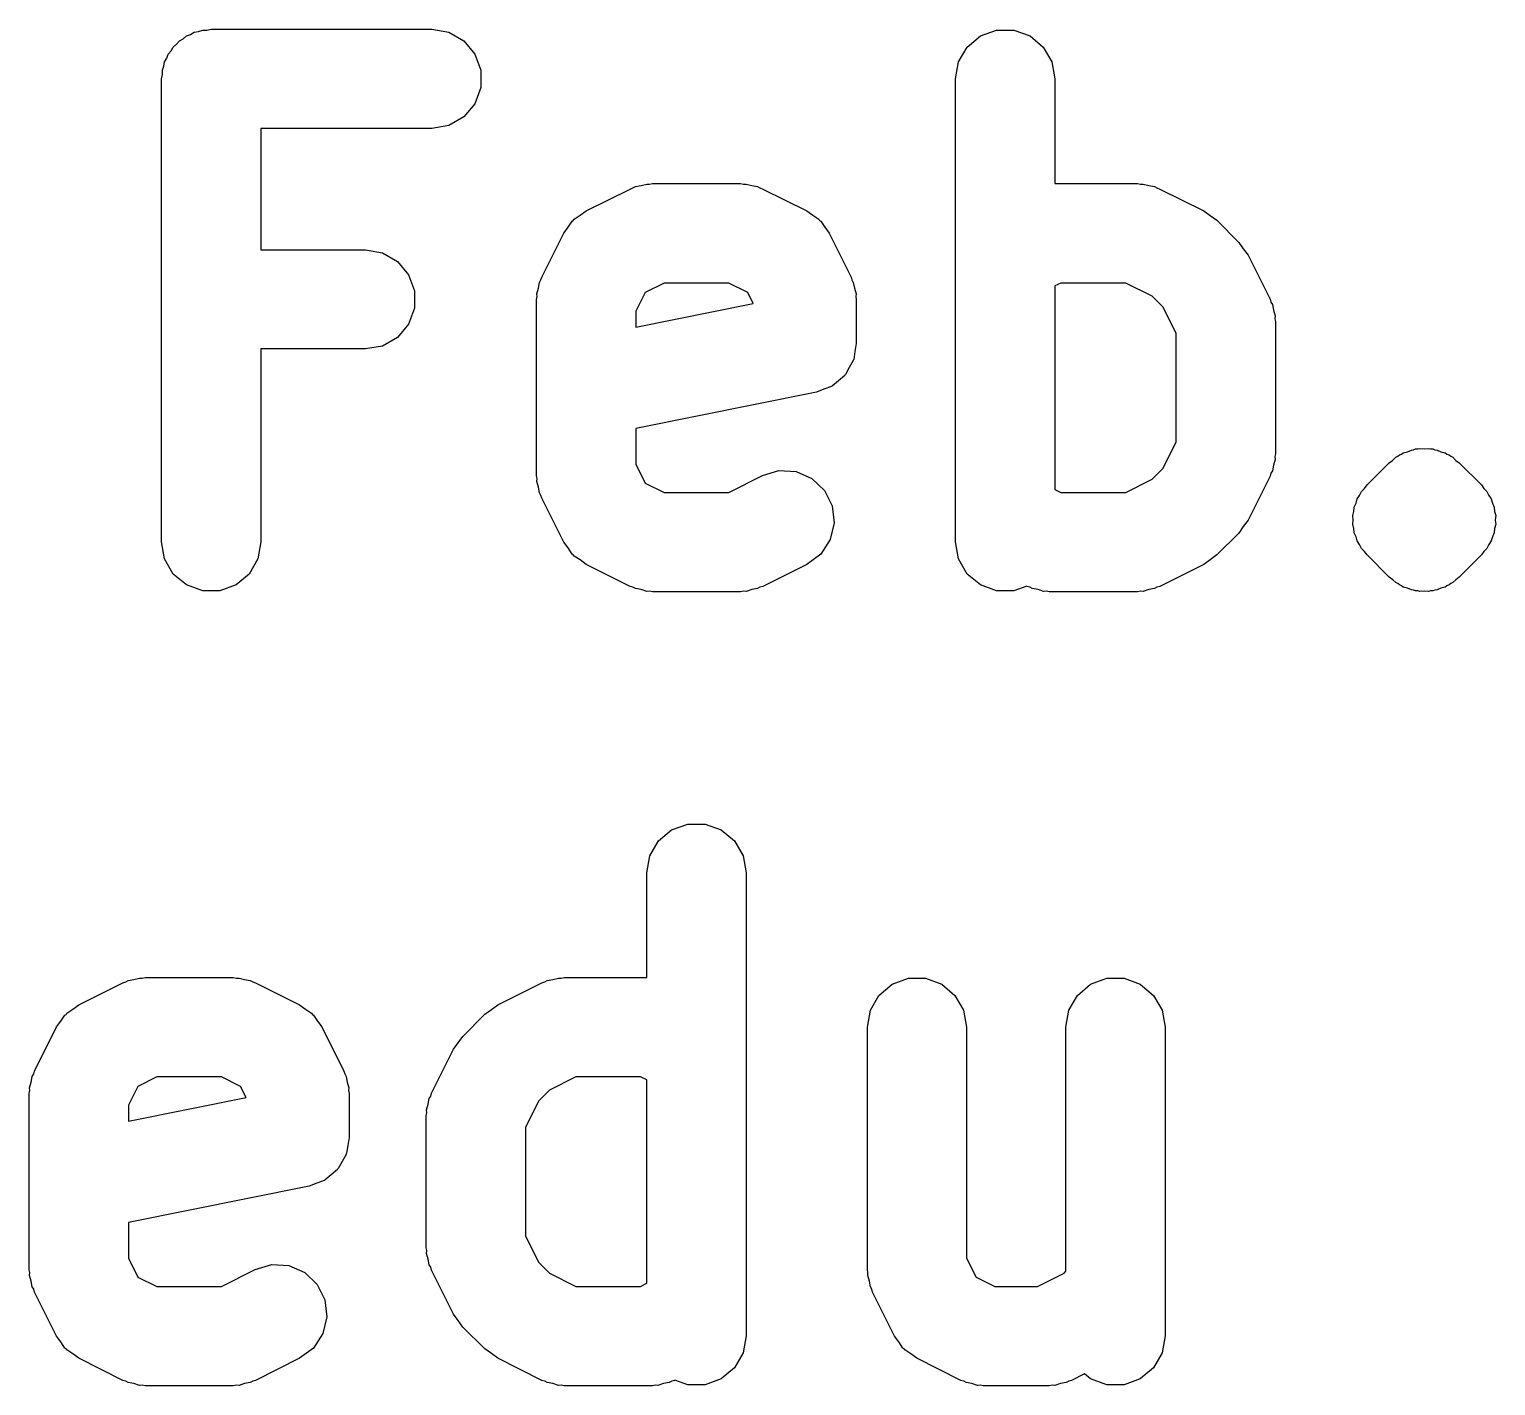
# Model space of a CAD drawing. Extents: x 25 to 346, y -457 to -16.
# Drawn here: x 87.61 to 93.24, y -437.11 to -431.91 of the extents above; entities that cross this region are included whole.
import ezdxf

# ---------------------------------------------------------------- set-up
doc = ezdxf.new("R2010")
doc.units = 0
doc.header["$MEASUREMENT"] = 0
doc.layers.add('BLACK', color=7, linetype='CONTINUOUS')

msp = doc.modelspace()

# ---------------------------------------------------------------- linework, layer by layer
at = {"layer": 'Black'}
for p, q in [((88.1742, -431.963), (88.1849, -431.95)), ((88.1849, -431.95), (88.1993, -431.942)), ((88.1993, -431.942), (88.2121, -431.931)), ((88.2121, -431.931), (88.2278, -431.926)), ((88.2278, -431.926), (88.2422, -431.917)), ((88.2422, -431.917), (88.2586, -431.914)), ((88.2586, -431.914), (88.2743, -431.909)), ((88.2743, -431.909), (88.2909, -431.909)), ((88.2909, -431.909), (88.3073, -431.906)), ((88.3073, -431.906), (89.154, -431.906)), ((89.154, -431.906), (89.2192, -431.917)), ((89.2192, -431.917), (89.2765, -431.95)), ((89.2765, -431.95), (89.319, -432.001)), ((91.2094, -431.974), (91.2601, -431.931)), ((91.2601, -431.931), (91.3223, -431.909)), ((91.3223, -431.909), (91.3884, -431.909)), ((91.3884, -431.909), (91.4506, -431.931)), ((91.4506, -431.931), (91.5013, -431.974)), ((88.1367, -432.017), (88.1424, -432.001)), ((88.1424, -432.001), (88.1531, -431.988)), ((88.1531, -431.988), (88.1614, -431.974)), ((88.1614, -431.974), (88.1742, -431.963)), ((89.319, -432.001), (89.3416, -432.063)), ((91.1763, -432.031), (91.2094, -431.974)), ((91.5013, -431.974), (91.5343, -432.031)), ((88.1197, -432.063), (88.1254, -432.048)), ((88.1197, -432.08), (88.1197, -432.063)), ((88.1254, -432.048), (88.1283, -432.031)), ((88.1283, -432.031), (88.1367, -432.017)), ((89.3416, -432.063), (89.3416, -432.129)), ((91.1648, -432.096), (91.1763, -432.031)), ((91.5343, -432.031), (91.5458, -432.096)), ((88.1168, -432.096), (88.1197, -432.08)), ((88.1168, -433.874), (88.1168, -432.096)), ((91.1648, -433.874), (91.1648, -432.096)), ((91.5458, -432.096), (91.5458, -432.498)), ((89.3416, -432.129), (89.319, -432.192)), ((89.319, -432.192), (89.2765, -432.242)), ((89.154, -432.287), (88.4978, -432.287)), ((88.4978, -432.287), (88.4978, -432.752)), ((89.2192, -432.275), (89.154, -432.287)), ((89.2765, -432.242), (89.2192, -432.275)), ((89.7461, -432.603), (89.9155, -432.519)), ((89.9155, -432.519), (89.926, -432.515)), ((89.926, -432.515), (89.9355, -432.51)), ((89.9355, -432.51), (89.9575, -432.506)), ((89.9575, -432.506), (89.9789, -432.5)), ((89.9789, -432.5), (89.9898, -432.5)), ((89.9898, -432.5), (90.0007, -432.498)), ((90.0007, -432.498), (90.3393, -432.498)), ((90.3393, -432.498), (90.3502, -432.5)), ((90.3502, -432.5), (90.3611, -432.5)), ((90.3611, -432.5), (90.3825, -432.506)), ((90.3825, -432.506), (90.4045, -432.51)), ((90.4045, -432.51), (90.414, -432.515)), ((90.414, -432.515), (90.4245, -432.519)), ((90.4245, -432.519), (90.5939, -432.603)), ((91.5458, -432.498), (91.8633, -432.498)), ((91.8633, -432.498), (91.8742, -432.5)), ((91.8742, -432.5), (91.8851, -432.5)), ((91.8851, -432.5), (91.9065, -432.506)), ((91.9065, -432.506), (91.9285, -432.51)), ((91.9285, -432.51), (91.938, -432.515)), ((91.938, -432.515), (91.9485, -432.519)), ((91.9485, -432.519), (92.1179, -432.603)), ((89.7004, -432.635), (89.7237, -432.62)), ((89.7237, -432.62), (89.7461, -432.603)), ((90.5939, -432.603), (90.6163, -432.62)), ((90.6163, -432.62), (90.6396, -432.635)), ((92.1179, -432.603), (92.1424, -432.621)), ((92.1424, -432.621), (92.1674, -432.639)), ((89.5763, -432.858), (89.6609, -432.688)), ((89.6609, -432.688), (89.6776, -432.666)), ((89.6776, -432.666), (89.693, -432.643)), ((89.693, -432.643), (89.6972, -432.64)), ((89.6972, -432.64), (89.7004, -432.635)), ((90.6396, -432.635), (90.6428, -432.64)), ((90.6428, -432.64), (90.647, -432.643)), ((90.647, -432.643), (90.6624, -432.666)), ((90.6624, -432.666), (90.6791, -432.688)), ((90.6791, -432.688), (90.7637, -432.858)), ((92.1674, -432.639), (92.252, -432.724)), ((92.252, -432.724), (92.2696, -432.749)), ((88.4978, -432.752), (88.9, -432.752)), ((88.9, -432.752), (88.9652, -432.764)), ((88.9652, -432.764), (89.0225, -432.797)), ((89.0225, -432.797), (89.065, -432.848)), ((92.2696, -432.749), (92.2877, -432.773)), ((92.2877, -432.773), (92.3724, -432.942)), ((89.065, -432.848), (89.0876, -432.91)), ((89.5731, -432.868), (89.5763, -432.858)), ((90.7637, -432.858), (90.7669, -432.868)), ((89.0876, -432.91), (89.0876, -432.976)), ((89.5574, -432.921), (89.5638, -432.9)), ((89.5638, -432.9), (89.5677, -432.878)), ((89.5677, -432.878), (89.5731, -432.868)), ((89.9733, -432.916), (89.9372, -432.988)), ((90.0456, -432.88), (89.9733, -432.916)), ((90.2944, -432.88), (90.0456, -432.88)), ((90.3667, -432.916), (90.2944, -432.88)), ((90.3884, -432.959), (90.3667, -432.916)), ((90.7669, -432.868), (90.7723, -432.878)), ((90.7723, -432.878), (90.7762, -432.9)), ((90.7762, -432.9), (90.7826, -432.921)), ((91.5696, -432.88), (91.5458, -432.891)), ((91.5458, -432.891), (91.5458, -433.672)), ((91.8184, -432.88), (91.5696, -432.88)), ((91.9198, -432.93), (91.8184, -432.88)), ((89.5562, -432.943), (89.5581, -432.932)), ((89.5562, -433.62), (89.5562, -432.943)), ((89.5581, -432.932), (89.5574, -432.921)), ((89.9372, -433.049), (90.3884, -432.959)), ((90.7826, -432.921), (90.7819, -432.932)), ((90.7819, -432.932), (90.7838, -432.943)), ((90.7838, -432.943), (90.7838, -433.112)), ((91.9608, -432.971), (91.9198, -432.93)), ((92.0115, -433.073), (91.9608, -432.971)), ((92.3724, -432.942), (92.3755, -432.953)), ((92.3755, -432.953), (92.381, -432.963)), ((92.381, -432.963), (92.3849, -432.984)), ((89.0876, -432.976), (89.065, -433.038)), ((89.9372, -432.988), (89.9372, -433.049)), ((92.3849, -432.984), (92.3913, -433.006)), ((92.3913, -433.006), (92.3906, -433.017)), ((92.3906, -433.017), (92.3925, -433.028)), ((92.3925, -433.028), (92.3925, -433.536)), ((89.065, -433.038), (89.0225, -433.089)), ((92.0115, -433.491), (92.0115, -433.073)), ((88.9, -433.133), (88.4978, -433.133)), ((88.4978, -433.133), (88.4978, -433.874)), ((88.9652, -433.122), (88.9, -433.133)), ((89.0225, -433.089), (88.9652, -433.122)), ((90.7838, -433.112), (90.7785, -433.143)), ((90.7723, -433.177), (90.7569, -433.204)), ((90.7727, -433.175), (90.7723, -433.177)), ((90.7738, -433.173), (90.7727, -433.175)), ((90.7785, -433.143), (90.7738, -433.173)), ((90.7393, -433.235), (90.7155, -433.255)), ((90.7404, -433.233), (90.7393, -433.235)), ((90.742, -433.231), (90.7404, -433.233)), ((90.7569, -433.204), (90.742, -433.231)), ((90.6307, -433.299), (89.9372, -433.438)), ((90.6595, -433.288), (90.6307, -433.299)), ((90.6886, -433.277), (90.6595, -433.288)), ((90.6903, -433.276), (90.6886, -433.277)), ((90.6923, -433.275), (90.6903, -433.276)), ((90.7155, -433.255), (90.6923, -433.275)), ((89.9372, -433.438), (89.9372, -433.575)), ((91.9608, -433.592), (92.0115, -433.491)), ((92.8766, -433.537), (92.8835, -433.532)), ((92.8835, -433.532), (92.8996, -433.528)), ((92.8996, -433.528), (92.9147, -433.521)), ((92.9147, -433.521), (92.923, -433.52)), ((92.923, -433.52), (92.9309, -433.517)), ((92.9309, -433.517), (92.9393, -433.517)), ((92.9393, -433.517), (92.9474, -433.515)), ((92.9474, -433.515), (92.964, -433.517)), ((92.964, -433.517), (92.9806, -433.515)), ((92.9806, -433.515), (92.9887, -433.517)), ((92.9887, -433.517), (92.9971, -433.517)), ((92.9971, -433.517), (93.005, -433.52)), ((93.005, -433.52), (93.0133, -433.521)), ((93.0133, -433.521), (93.0284, -433.528)), ((93.0284, -433.528), (93.0445, -433.532)), ((93.0445, -433.532), (93.0514, -433.537)), ((89.9372, -433.575), (89.9733, -433.648)), ((92.3849, -433.579), (92.381, -433.601)), ((92.3913, -433.557), (92.3849, -433.579)), ((92.3925, -433.536), (92.3906, -433.546)), ((92.3906, -433.546), (92.3913, -433.557)), ((92.7446, -433.655), (92.8293, -433.57)), ((92.8293, -433.57), (92.8429, -433.561)), ((92.8429, -433.561), (92.8547, -433.549)), ((92.8547, -433.549), (92.8623, -433.545)), ((92.8623, -433.545), (92.8688, -433.54)), ((92.8688, -433.54), (92.8766, -433.537)), ((93.0514, -433.537), (93.0593, -433.54)), ((93.0593, -433.54), (93.0657, -433.545)), ((93.0657, -433.545), (93.0733, -433.549)), ((93.0733, -433.549), (93.0851, -433.561)), ((93.0851, -433.561), (93.0987, -433.57)), ((93.0987, -433.57), (93.1834, -433.655)), ((89.5581, -433.631), (89.5562, -433.62)), ((89.5574, -433.642), (89.5581, -433.631)), ((89.5638, -433.664), (89.5574, -433.642)), ((89.9733, -433.648), (90.0456, -433.684)), ((90.2944, -433.684), (90.4235, -433.619)), ((90.4235, -433.619), (90.4869, -433.6)), ((90.4869, -433.6), (90.5529, -433.604)), ((90.5529, -433.604), (90.6136, -433.631)), ((90.6136, -433.631), (90.6617, -433.676)), ((91.8184, -433.684), (91.9198, -433.633)), ((91.9198, -433.633), (91.9608, -433.592)), ((92.3724, -433.621), (92.2877, -433.79)), ((92.3755, -433.61), (92.3724, -433.621)), ((92.381, -433.601), (92.3755, -433.61)), ((89.5677, -433.685), (89.5638, -433.664)), ((89.5731, -433.695), (89.5677, -433.685)), ((89.5763, -433.706), (89.5731, -433.695)), ((90.0456, -433.684), (90.2944, -433.684)), ((90.6617, -433.676), (90.6913, -433.735)), ((91.5458, -433.672), (91.5696, -433.684)), ((91.5696, -433.684), (91.8184, -433.684)), ((92.7067, -433.709), (92.7162, -433.696)), ((92.7162, -433.696), (92.7233, -433.68)), ((92.7233, -433.68), (92.7351, -433.669)), ((92.7351, -433.669), (92.7446, -433.655)), ((93.1834, -433.655), (93.1929, -433.669)), ((93.1929, -433.669), (93.2047, -433.68)), ((93.2047, -433.68), (93.2118, -433.696)), ((93.2118, -433.696), (93.2213, -433.709)), ((89.6609, -433.875), (89.5763, -433.706)), ((90.6913, -433.735), (90.6988, -433.801)), ((92.6896, -433.773), (92.6939, -433.757)), ((92.6939, -433.757), (92.6953, -433.74)), ((92.6953, -433.74), (92.7024, -433.725)), ((92.7024, -433.725), (92.7067, -433.709)), ((93.2213, -433.709), (93.2256, -433.725)), ((93.2256, -433.725), (93.2327, -433.74)), ((93.2327, -433.74), (93.2341, -433.757)), ((93.2341, -433.757), (93.2384, -433.773)), ((90.6988, -433.801), (90.6835, -433.865)), ((92.2695, -433.815), (92.252, -433.84)), ((92.2877, -433.79), (92.2695, -433.815)), ((92.691, -433.79), (92.6896, -433.773)), ((92.6896, -433.806), (92.691, -433.79)), ((92.6939, -433.822), (92.6896, -433.806)), ((93.2384, -433.806), (93.2341, -433.822)), ((93.2384, -433.773), (93.237, -433.79)), ((93.237, -433.79), (93.2384, -433.806)), ((90.6835, -433.865), (90.647, -433.921)), ((92.252, -433.84), (92.1674, -433.924)), ((92.6953, -433.839), (92.6939, -433.822)), ((92.7024, -433.854), (92.6953, -433.839)), ((92.7067, -433.87), (92.7024, -433.854)), ((92.7162, -433.884), (92.7067, -433.87)), ((93.2213, -433.87), (93.2118, -433.884)), ((93.2256, -433.854), (93.2213, -433.87)), ((93.2327, -433.839), (93.2256, -433.854)), ((93.2341, -433.822), (93.2327, -433.839)), ((88.1283, -433.939), (88.1168, -433.874)), ((88.4978, -433.874), (88.4863, -433.939)), ((89.6776, -433.897), (89.6609, -433.875)), ((89.693, -433.921), (89.6776, -433.897)), ((89.6972, -433.924), (89.693, -433.921)), ((89.7004, -433.928), (89.6972, -433.924)), ((89.7237, -433.943), (89.7004, -433.928)), ((90.647, -433.921), (90.5939, -433.96)), ((91.1763, -433.939), (91.1648, -433.874)), ((92.1674, -433.924), (92.1424, -433.942)), ((92.7233, -433.899), (92.7162, -433.884)), ((92.7351, -433.911), (92.7233, -433.899)), ((92.7446, -433.924), (92.7351, -433.911)), ((92.8293, -434.009), (92.7446, -433.924)), ((93.1834, -433.924), (93.0987, -434.009)), ((93.1929, -433.911), (93.1834, -433.924)), ((93.2047, -433.899), (93.1929, -433.911)), ((93.2118, -433.884), (93.2047, -433.899)), ((88.1614, -433.997), (88.1283, -433.939)), ((88.4863, -433.939), (88.4533, -433.997)), ((89.7461, -433.96), (89.7237, -433.943)), ((89.9155, -434.045), (89.7461, -433.96)), ((90.5939, -433.96), (90.4245, -434.045)), ((91.2094, -433.997), (91.1763, -433.939)), ((92.1179, -433.96), (91.9485, -434.045)), ((92.1424, -433.942), (92.1179, -433.96)), ((88.2121, -434.039), (88.1614, -433.997)), ((88.2743, -434.062), (88.2121, -434.039)), ((88.4026, -434.039), (88.3404, -434.062)), ((88.4533, -433.997), (88.4026, -434.039)), ((91.2601, -434.039), (91.2094, -433.997)), ((91.3223, -434.062), (91.2601, -434.039)), ((92.843, -434.019), (92.8293, -434.009)), ((92.8547, -434.03), (92.843, -434.019)), ((92.8623, -434.034), (92.8547, -434.03)), ((92.8688, -434.039), (92.8623, -434.034)), ((92.8766, -434.042), (92.8688, -434.039)), ((92.8835, -434.047), (92.8766, -434.042)), ((93.0514, -434.042), (93.0445, -434.047)), ((93.0593, -434.039), (93.0514, -434.042)), ((93.0657, -434.034), (93.0593, -434.039)), ((93.0733, -434.03), (93.0657, -434.034)), ((93.0851, -434.019), (93.0733, -434.03)), ((93.0987, -434.009), (93.0851, -434.019)), ((88.3404, -434.062), (88.2743, -434.062)), ((89.926, -434.048), (89.9155, -434.045)), ((89.9355, -434.053), (89.926, -434.048)), ((89.9575, -434.057), (89.9355, -434.053)), ((89.9789, -434.064), (89.9575, -434.057)), ((89.9899, -434.063), (89.9789, -434.064)), ((90.0007, -434.065), (89.9899, -434.063)), ((90.3393, -434.065), (90.0007, -434.065)), ((90.3502, -434.063), (90.3393, -434.065)), ((90.3611, -434.064), (90.3502, -434.063)), ((90.3825, -434.057), (90.3611, -434.064)), ((90.4045, -434.053), (90.3825, -434.057)), ((90.414, -434.048), (90.4045, -434.053)), ((90.4245, -434.045), (90.414, -434.048)), ((91.3884, -434.062), (91.3223, -434.062)), ((91.4379, -434.044), (91.3884, -434.062)), ((91.4395, -434.045), (91.4379, -434.044)), ((91.45, -434.048), (91.4395, -434.045)), ((91.4595, -434.053), (91.45, -434.048)), ((91.4815, -434.057), (91.4595, -434.053)), ((91.5029, -434.064), (91.4815, -434.057)), ((91.5139, -434.063), (91.5029, -434.064)), ((91.5247, -434.065), (91.5139, -434.063)), ((91.8633, -434.065), (91.5247, -434.065)), ((91.8742, -434.063), (91.8633, -434.065)), ((91.8851, -434.064), (91.8742, -434.063)), ((91.9065, -434.057), (91.8851, -434.064)), ((91.9285, -434.053), (91.9065, -434.057)), ((91.938, -434.048), (91.9285, -434.053)), ((91.9485, -434.045), (91.938, -434.048)), ((92.8996, -434.051), (92.8835, -434.047)), ((92.9147, -434.058), (92.8996, -434.051)), ((92.923, -434.059), (92.9147, -434.058)), ((92.9309, -434.062), (92.923, -434.059)), ((92.9393, -434.062), (92.9309, -434.062)), ((92.9474, -434.064), (92.9393, -434.062)), ((92.964, -434.063), (92.9474, -434.064)), ((92.9806, -434.064), (92.964, -434.063)), ((92.9887, -434.062), (92.9806, -434.064)), ((92.9971, -434.062), (92.9887, -434.062)), ((93.005, -434.059), (92.9971, -434.062)), ((93.0133, -434.058), (93.005, -434.059)), ((93.0284, -434.051), (93.0133, -434.058)), ((93.0445, -434.047), (93.0284, -434.051)), ((90.0241, -435.022), (90.0748, -434.979)), ((90.0748, -434.979), (90.1369, -434.957)), ((90.1369, -434.957), (90.2031, -434.957)), ((90.2031, -434.957), (90.2653, -434.979)), ((90.2653, -434.979), (90.3159, -435.022)), ((89.991, -435.079), (90.0241, -435.022)), ((90.3159, -435.022), (90.349, -435.079)), ((89.9795, -435.144), (89.991, -435.079)), ((90.349, -435.079), (90.3605, -435.144)), ((89.9795, -435.546), (89.9795, -435.144)), ((90.3605, -435.144), (90.3605, -436.922)), ((87.9787, -435.563), (87.9882, -435.558)), ((87.9882, -435.558), (88.0102, -435.554)), ((88.0102, -435.554), (88.0316, -435.548)), ((88.0316, -435.548), (88.0425, -435.548)), ((88.0425, -435.548), (88.0533, -435.546)), ((88.0533, -435.546), (88.392, -435.546)), ((88.392, -435.546), (88.4028, -435.548)), ((88.4028, -435.548), (88.4138, -435.548)), ((88.4138, -435.548), (88.4352, -435.554)), ((88.4352, -435.554), (88.4572, -435.558)), ((88.4572, -435.558), (88.4667, -435.563)), ((89.5873, -435.563), (89.5968, -435.558)), ((89.5968, -435.558), (89.6188, -435.554)), ((89.6188, -435.554), (89.6402, -435.548)), ((89.6402, -435.548), (89.6512, -435.548)), ((89.6512, -435.548), (89.662, -435.546)), ((89.662, -435.546), (89.9795, -435.546)), ((90.9214, -435.572), (90.9836, -435.549)), ((90.9836, -435.549), (91.0497, -435.549)), ((91.0497, -435.549), (91.1119, -435.572)), ((91.6834, -435.572), (91.7456, -435.549)), ((91.7456, -435.549), (91.8117, -435.549)), ((91.8117, -435.549), (91.8739, -435.572)), ((87.7988, -435.651), (87.9681, -435.567)), ((87.9681, -435.567), (87.9787, -435.563)), ((88.4667, -435.563), (88.4772, -435.567)), ((88.4772, -435.567), (88.6465, -435.651)), ((89.4075, -435.651), (89.5768, -435.567)), ((89.5768, -435.567), (89.5873, -435.563)), ((90.8377, -435.672), (90.8707, -435.615)), ((90.8707, -435.615), (90.9214, -435.572)), ((91.1119, -435.572), (91.1626, -435.615)), ((91.1626, -435.615), (91.1957, -435.672)), ((91.5997, -435.672), (91.6327, -435.615)), ((91.6327, -435.615), (91.6834, -435.572)), ((91.8739, -435.572), (91.9246, -435.615)), ((91.9246, -435.615), (91.9577, -435.672)), ((87.753, -435.683), (87.7764, -435.668)), ((87.7764, -435.668), (87.7988, -435.651)), ((88.6465, -435.651), (88.669, -435.668)), ((88.669, -435.668), (88.6923, -435.683)), ((89.358, -435.687), (89.383, -435.669)), ((89.383, -435.669), (89.4075, -435.651)), ((90.8262, -435.737), (90.8377, -435.672)), ((91.1957, -435.672), (91.2072, -435.737)), ((91.5882, -435.737), (91.5997, -435.672)), ((91.9577, -435.672), (91.9692, -435.737)), ((87.7136, -435.736), (87.7303, -435.714)), ((87.7303, -435.714), (87.7457, -435.691)), ((87.7457, -435.691), (87.7499, -435.688)), ((87.7499, -435.688), (87.753, -435.683)), ((88.6923, -435.683), (88.6954, -435.688)), ((88.6954, -435.688), (88.6997, -435.691)), ((88.6997, -435.691), (88.7151, -435.714)), ((88.7151, -435.714), (88.7317, -435.736)), ((89.2733, -435.772), (89.358, -435.687)), ((87.6289, -435.906), (87.7136, -435.736)), ((88.7317, -435.736), (88.8164, -435.906)), ((89.2558, -435.797), (89.2733, -435.772)), ((90.8262, -436.668), (90.8262, -435.737)), ((91.2072, -435.737), (91.2072, -436.623)), ((91.5882, -436.674), (91.5882, -435.737)), ((91.9692, -435.737), (91.9692, -436.922)), ((89.1529, -435.99), (89.2376, -435.821)), ((89.2376, -435.821), (89.2558, -435.797)), ((87.6101, -435.969), (87.6165, -435.948)), ((87.6165, -435.948), (87.6203, -435.926)), ((87.6203, -435.926), (87.6258, -435.916)), ((87.6258, -435.916), (87.6289, -435.906)), ((88.0983, -435.927), (88.026, -435.964)), ((88.347, -435.927), (88.0983, -435.927)), ((88.4193, -435.964), (88.347, -435.927)), ((88.8164, -435.906), (88.8195, -435.916)), ((88.8195, -435.916), (88.825, -435.926)), ((88.825, -435.926), (88.8289, -435.948)), ((88.8289, -435.948), (88.8353, -435.969)), ((89.707, -435.927), (89.6055, -435.978)), ((89.9557, -435.927), (89.707, -435.927)), ((89.9795, -435.939), (89.9557, -435.927)), ((89.9795, -436.72), (89.9795, -435.939)), ((87.6088, -435.991), (87.6107, -435.98)), ((87.6088, -436.668), (87.6088, -435.991)), ((87.6107, -435.98), (87.6101, -435.969)), ((88.026, -435.964), (87.9898, -436.036)), ((87.9898, -436.097), (88.441, -436.007)), ((88.441, -436.007), (88.4193, -435.964)), ((88.8353, -435.969), (88.8346, -435.98)), ((88.8346, -435.98), (88.8365, -435.991)), ((88.8365, -435.991), (88.8365, -436.16)), ((89.1405, -436.032), (89.1443, -436.011)), ((89.1443, -436.011), (89.1498, -436.001)), ((89.1498, -436.001), (89.1529, -435.99)), ((89.6055, -435.978), (89.5646, -436.019)), ((87.9898, -436.036), (87.9898, -436.097)), ((89.1328, -436.076), (89.1347, -436.065)), ((89.1341, -436.054), (89.1405, -436.032)), ((89.1347, -436.065), (89.1341, -436.054)), ((89.5646, -436.019), (89.5138, -436.121)), ((89.1328, -436.584), (89.1328, -436.076)), ((89.5138, -436.121), (89.5138, -436.539)), ((88.8365, -436.16), (88.8311, -436.191)), ((88.825, -436.225), (88.8095, -436.252)), ((88.8254, -436.223), (88.825, -436.225)), ((88.8265, -436.221), (88.8254, -436.223)), ((88.8311, -436.191), (88.8265, -436.221)), ((88.7919, -436.283), (88.7682, -436.303)), ((88.793, -436.281), (88.7919, -436.283)), ((88.7947, -436.279), (88.793, -436.281)), ((88.8095, -436.252), (88.7947, -436.279)), ((88.6834, -436.347), (87.9898, -436.486)), ((88.7122, -436.336), (88.6834, -436.347)), ((88.7413, -436.325), (88.7122, -436.336)), ((88.7429, -436.324), (88.7413, -436.325)), ((88.745, -436.323), (88.7429, -436.324)), ((88.7682, -436.303), (88.745, -436.323)), ((87.9898, -436.486), (87.9898, -436.623)), ((89.5138, -436.539), (89.5646, -436.64)), ((87.9898, -436.623), (88.026, -436.696)), ((89.1347, -436.594), (89.1328, -436.584)), ((89.1341, -436.605), (89.1347, -436.594)), ((89.1405, -436.627), (89.1341, -436.605)), ((89.1443, -436.649), (89.1405, -436.627)), ((91.2072, -436.623), (91.2433, -436.696)), ((87.6107, -436.679), (87.6088, -436.668)), ((87.6101, -436.69), (87.6107, -436.679)), ((88.347, -436.732), (88.4761, -436.667)), ((88.4761, -436.667), (88.5396, -436.648)), ((88.5396, -436.648), (88.6056, -436.652)), ((88.6056, -436.652), (88.6663, -436.679)), ((88.6663, -436.679), (88.7143, -436.724)), ((89.1498, -436.658), (89.1443, -436.649)), ((89.1529, -436.669), (89.1498, -436.658)), ((89.2376, -436.838), (89.1529, -436.669)), ((89.5646, -436.64), (89.6055, -436.681)), ((89.6055, -436.681), (89.707, -436.732)), ((90.8281, -436.679), (90.8262, -436.668)), ((90.8274, -436.69), (90.8281, -436.679)), ((91.4797, -436.732), (91.5812, -436.681)), ((91.5812, -436.681), (91.5882, -436.674)), ((87.6165, -436.712), (87.6101, -436.69)), ((87.6203, -436.733), (87.6165, -436.712)), ((87.6258, -436.743), (87.6203, -436.733)), ((87.6289, -436.754), (87.6258, -436.743)), ((88.026, -436.696), (88.0983, -436.732)), ((88.0983, -436.732), (88.347, -436.732)), ((88.7143, -436.724), (88.7439, -436.783)), ((89.707, -436.732), (89.9557, -436.732)), ((89.9557, -436.732), (89.9795, -436.72)), ((90.8338, -436.712), (90.8274, -436.69)), ((90.8377, -436.733), (90.8338, -436.712)), ((90.8432, -436.743), (90.8377, -436.733)), ((90.8463, -436.754), (90.8432, -436.743)), ((91.2433, -436.696), (91.3156, -436.732)), ((91.3156, -436.732), (91.4797, -436.732)), ((87.7136, -436.923), (87.6289, -436.754)), ((88.7439, -436.783), (88.7515, -436.849)), ((90.9309, -436.923), (90.8463, -436.754)), ((88.7515, -436.849), (88.7361, -436.913)), ((89.2558, -436.863), (89.2376, -436.838)), ((88.7361, -436.913), (88.6997, -436.969)), ((89.2733, -436.888), (89.2558, -436.863)), ((89.358, -436.972), (89.2733, -436.888)), ((87.7303, -436.945), (87.7136, -436.923)), ((87.7457, -436.969), (87.7303, -436.945)), ((87.7499, -436.972), (87.7457, -436.969)), ((88.6997, -436.969), (88.6465, -437.008)), ((90.3605, -436.922), (90.349, -436.987)), ((90.9476, -436.945), (90.9309, -436.923)), ((90.963, -436.969), (90.9476, -436.945)), ((90.9672, -436.972), (90.963, -436.969)), ((91.9692, -436.922), (91.9577, -436.987)), ((87.753, -436.976), (87.7499, -436.972)), ((87.7764, -436.991), (87.753, -436.976)), ((87.7988, -437.008), (87.7764, -436.991)), ((87.9681, -437.093), (87.7988, -437.008)), ((88.6465, -437.008), (88.4772, -437.093)), ((89.383, -436.99), (89.358, -436.972)), ((89.4075, -437.008), (89.383, -436.99)), ((89.5768, -437.093), (89.4075, -437.008)), ((90.349, -436.987), (90.3159, -437.045)), ((90.9704, -436.976), (90.9672, -436.972)), ((90.9937, -436.991), (90.9704, -436.976)), ((91.0161, -437.008), (90.9937, -436.991)), ((91.1855, -437.093), (91.0161, -437.008)), ((91.9577, -436.987), (91.9246, -437.045)), ((90.3159, -437.045), (90.2653, -437.087)), ((91.66, -437.068), (91.6099, -437.093)), ((91.6834, -437.087), (91.66, -437.068)), ((91.9246, -437.045), (91.8739, -437.087)), ((87.9787, -437.096), (87.9681, -437.093)), ((87.9882, -437.101), (87.9787, -437.096)), ((88.0102, -437.105), (87.9882, -437.101)), ((88.0316, -437.112), (88.0102, -437.105)), ((88.0425, -437.111), (88.0316, -437.112)), ((88.0533, -437.113), (88.0425, -437.111)), ((88.392, -437.113), (88.0533, -437.113)), ((88.4028, -437.111), (88.392, -437.113)), ((88.4138, -437.112), (88.4028, -437.111)), ((88.4352, -437.105), (88.4138, -437.112)), ((88.4572, -437.101), (88.4352, -437.105)), ((88.4667, -437.096), (88.4572, -437.101)), ((88.4772, -437.093), (88.4667, -437.096)), ((89.5873, -437.096), (89.5768, -437.093)), ((89.5968, -437.101), (89.5873, -437.096)), ((89.6188, -437.105), (89.5968, -437.101)), ((89.6402, -437.112), (89.6188, -437.105)), ((89.6512, -437.111), (89.6402, -437.112)), ((89.662, -437.113), (89.6512, -437.111)), ((90.0007, -437.113), (89.662, -437.113)), ((90.0115, -437.111), (90.0007, -437.113)), ((90.0224, -437.112), (90.0115, -437.111)), ((90.0438, -437.105), (90.0224, -437.112)), ((90.0658, -437.101), (90.0438, -437.105)), ((90.0753, -437.096), (90.0658, -437.101)), ((90.0859, -437.093), (90.0753, -437.096)), ((90.0874, -437.092), (90.0859, -437.093)), ((90.1369, -437.11), (90.0874, -437.092)), ((90.2031, -437.11), (90.1369, -437.11)), ((90.2653, -437.087), (90.2031, -437.11)), ((91.196, -437.096), (91.1855, -437.093)), ((91.2055, -437.101), (91.196, -437.096)), ((91.2275, -437.105), (91.2055, -437.101)), ((91.2489, -437.112), (91.2275, -437.105)), ((91.2599, -437.111), (91.2489, -437.112)), ((91.2707, -437.113), (91.2599, -437.111)), ((91.5247, -437.113), (91.2707, -437.113)), ((91.5355, -437.111), (91.5247, -437.113)), ((91.5464, -437.112), (91.5355, -437.111)), ((91.5678, -437.105), (91.5464, -437.112)), ((91.5898, -437.101), (91.5678, -437.105)), ((91.5993, -437.096), (91.5898, -437.101)), ((91.6099, -437.093), (91.5993, -437.096)), ((91.7456, -437.11), (91.6834, -437.087)), ((91.8117, -437.11), (91.7456, -437.11)), ((91.8739, -437.087), (91.8117, -437.11))]:
    msp.add_line(p, q, dxfattribs=at)

doc.saveas('drawing.dxf')
